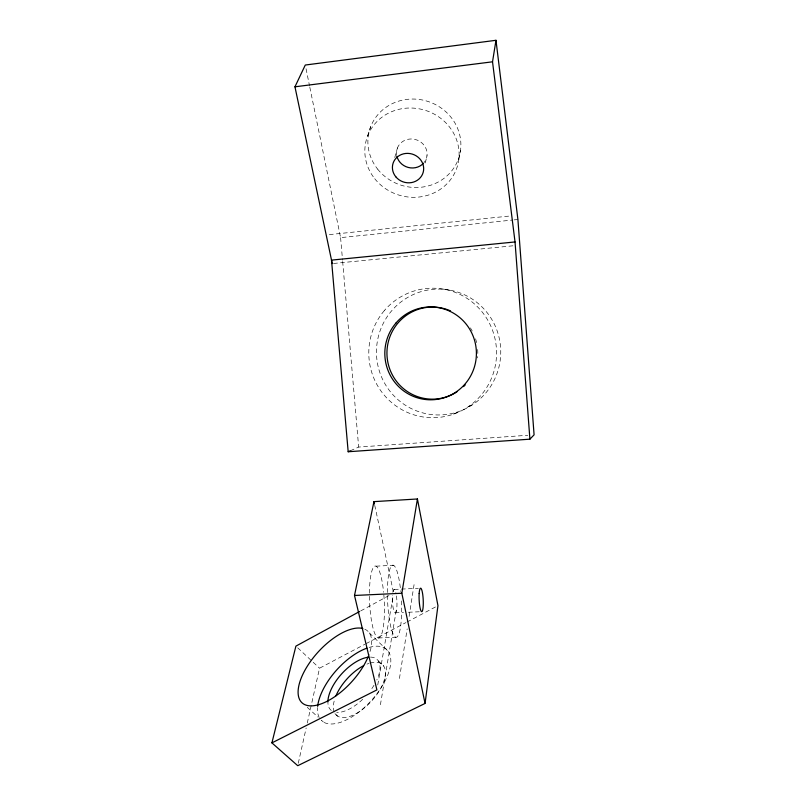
<?xml version="1.0" encoding="UTF-8"?>
<svg xmlns="http://www.w3.org/2000/svg" width="806" height="806" viewBox="0 0 806 806"><rect width="100%" height="100%" fill="white"/><g stroke="black" fill="none" stroke-linecap="round" stroke-linejoin="round"><path stroke-width="0.6" stroke-dasharray="4.03 3.02" d="M399.444 678.521L407.181 628.861M409.105 616.449L414.526 581.68M380.412 704.776L396.733 607.502M377.742 684.999L393.197 595.493M458.735 159.931L460.518 150.41M298.28 763.262L306.179 727.929M307.277 723.053L319.539 668.214L364.916 644.246M425.306 162.973L427.019 155.639M394.749 157.533L397.469 147.861M367.637 135.942L370.669 126.744M360.685 610.938L389.227 595.422M366.015 643.662L405.861 622.615M406.97 622.03L435.744 606.827M468.488 406.577L473.444 404.128M453.577 414.143L458.936 411.493M350.267 450.806L358.66 447.068L527.819 435.27M329.291 234.606L509.301 216.068M309.816 87.219L340.595 237.639L512.918 220.008M514.157 219.887L517.905 219.504M333.493 263.471L514.238 245.679M375.999 566.175L393.469 565.278M394.295 589.438L418.354 588.289M395.091 612.832L403.534 612.459M408.36 612.248L419.221 611.774M378.286 637.979L395.917 637.274M443.572 289.142L449.244 289.999A62.949 62.153 -88.8 0 1 486.31 392.341A62.949 62.153 -88.8 0 1 380.251 373.722A62.949 62.153 -88.8 0 1 449.244 289.999M307.237 707.305L317.967 717.098M321.554 720.373L323.337 722.005M334.943 713.622L337.704 716.171M297.726 647.833L312.265 661.424M313.171 662.27L319.539 668.214M378.296 660.89L383.686 666.068M369.299 632.912L388.27 651.329M374.73 505.291L393.358 591.816M306.038 68.732L309.564 85.99M340.595 237.639L342.54 260.217M342.651 261.466L358.66 447.068M396.683 155.296A15.405 14.417 17.2 0 1 415.382 139.509A15.405 14.417 17.2 0 1 424.127 162.51M470.361 327.861A46.043 45.428 89.8 0 1 472.215 330.984M475.55 338.772A46.043 45.428 89.8 0 1 476.799 343.467M477.666 349.472A46.043 45.428 89.8 0 1 477.555 357.965M396.451 595.906A11.737 2.247 87.3 0 1 395.162 612.842A11.737 2.247 87.3 0 1 392.441 595.503M392.794 592.309A11.737 2.247 87.3 0 1 396.008 593.387M383.837 594.848A36.018 7.345 87.4 0 1 376.301 636.408A36.018 7.345 87.4 0 1 370.689 576.27A36.018 7.345 87.4 0 1 383.606 592.309M401.418 600.913A36.109 6.911 87.3 0 1 393.147 634.06A36.109 6.911 87.3 0 1 388.774 573.832A36.109 6.911 87.3 0 1 400.743 591.503M370.065 663.056A34.205 16.543 -47.8 0 1 376.896 694.48A34.205 16.543 -47.8 0 1 334.712 713.038M334.218 712A34.205 16.543 -47.8 0 1 334.712 699.165M366.932 664.144A34.205 16.543 -47.8 0 1 369.047 663.368M369.098 647.44A48.229 23.102 -47.7 0 1 380.704 688.435A48.229 23.102 -47.7 0 1 321.423 720.504M319.226 717.531A48.229 23.102 -47.7 0 1 317.544 707.517M364.806 629.194A48.632 22.437 -47.5 0 1 368.725 655.349M370.438 657.102A34.285 16.412 -47.7 0 1 376.815 679.982M374.014 685.231A34.285 16.412 -47.7 0 1 370.297 690.742M362.72 699.276A34.285 16.412 -47.7 0 1 336.676 712.393M331.286 710.469A34.285 16.412 -47.7 0 1 327.931 703.295M377.611 169.109A46.748 43.977 17.5 0 0 457.425 161.452A46.748 43.977 17.5 0 0 408.118 99.259A46.748 43.977 17.5 0 0 377.611 169.109M374.709 178.7A47.403 44.39 17.2 0 0 455.612 171.074A47.403 44.39 17.2 0 0 405.579 108.226A47.403 44.39 17.2 0 0 374.709 178.7M384.291 310.663A64.752 63.886 89.8 0 0 420.732 416.561A64.752 63.886 89.8 0 0 493 331.629A64.752 63.886 89.8 0 0 384.291 310.663"/><path stroke-width="1.21" d="M271.914 742.88L376.896 689.906L354.509 595.473L373.944 501.634L417.427 498.974L437.95 605.649L425.064 703.437L297.736 765.7L271.914 742.88L295.903 646.13L359.587 611.532M515.034 241.951L331.508 260.116L348.172 451.743L529.905 439.179L515.034 241.951L492.526 61.81L495.982 40.3L305.283 65.034L294.956 86.806L332.243 263.592M425.004 703.154L401.831 593.256L417.427 498.974M529.905 439.179L534.086 434.837L517.905 219.504L495.982 40.3M348.172 451.743L350.267 450.806M294.956 86.806L492.526 61.81M354.509 595.473L401.831 593.256M373.944 501.634L374.468 504.072M423.513 163.235A15.405 14.417 17.2 0 1 408.219 167.446A15.405 14.417 17.2 0 1 396.874 156.223M456.982 391.817A46.043 45.428 89.8 0 1 387.092 356.816A46.043 45.428 89.8 0 1 450.524 310.894M465.223 384.915A46.043 45.428 89.8 0 1 463.531 386.618M327.881 702.207A34.285 16.412 -47.7 0 1 341.492 674.068A34.285 16.412 -47.7 0 1 368.271 657.222M335.991 695.739A34.205 16.543 -47.8 0 1 363.677 665.645M368.231 656.598A48.632 22.437 -47.5 0 1 314.773 705.572A48.632 22.437 -47.5 0 1 307.257 666.29A48.632 22.437 -47.5 0 1 362.861 628.519M317.655 706.328A48.229 23.102 -47.7 0 1 366.942 648.145M395.827 176.826A15.727 14.629 16.8 0 0 422.606 174.005A15.727 14.629 16.8 0 0 405.68 153.462A15.727 14.629 16.8 0 0 395.827 176.826M395.857 323.146A46.426 45.791 89.4 0 0 422.163 399.01A46.426 45.791 89.4 0 0 473.817 337.996A46.426 45.791 89.4 0 0 395.857 323.146M419.17 593.508A11.778 2.035 87.2 0 0 421.639 611.663A11.778 2.035 87.2 0 0 422.737 594.566A11.778 2.035 87.2 0 0 419.17 593.508"/></g></svg>
